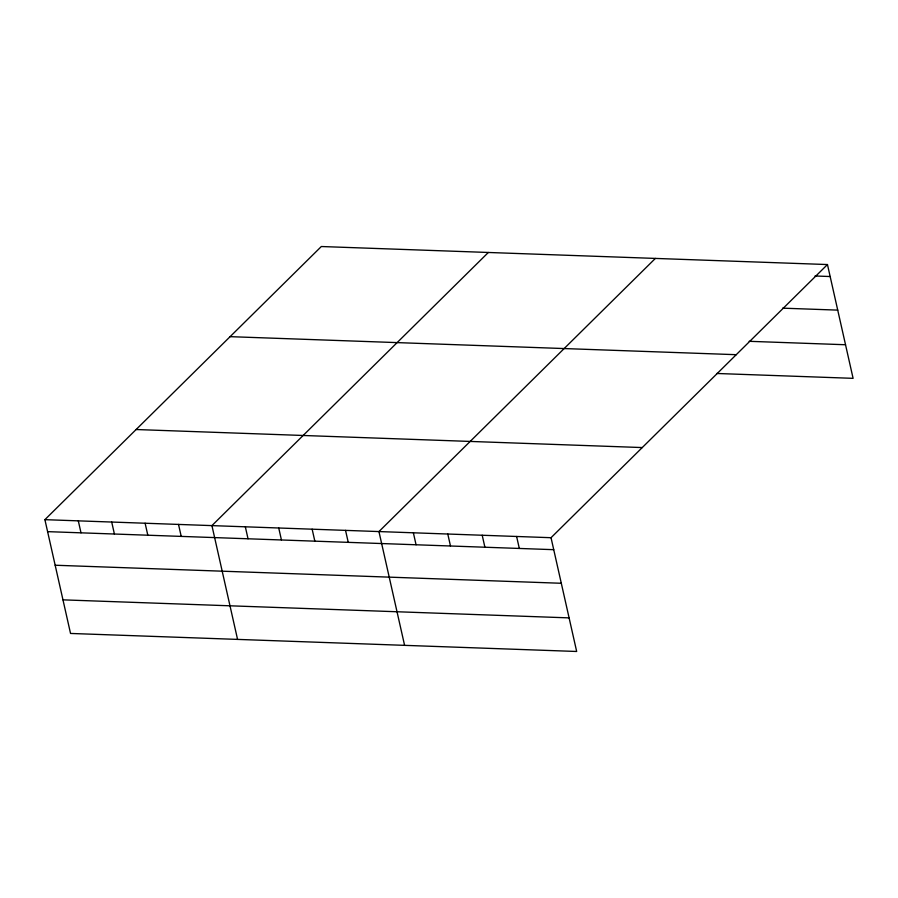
<?xml version="1.0" encoding="UTF-8"?>
<svg xmlns="http://www.w3.org/2000/svg" width="898" height="898" viewBox="0 0 898 898"><rect width="100%" height="100%" fill="white"/><g stroke="black" fill="none" stroke-linecap="round" stroke-linejoin="round"><path stroke-width="1.35" d="M827.462 264.551L551.035 537.7L576.673 651.477L70.538 633.449L44.9 519.661L321.327 246.523L827.462 264.551L853.1 378.339L716.806 373.478M488.344 252.473L211.928 525.611L237.566 639.398M655.372 258.422L378.945 531.571L404.594 645.348M815.014 275.989L830.156 276.528M782.663 308.16L837.733 310.124M749.157 341.307L845.523 344.742M230.101 336.66L736.237 354.688M136.114 429.525L642.25 447.563M44.9 519.661L551.035 537.7M47.594 531.638L553.729 549.677M55.171 565.235L561.306 583.273M62.972 599.853L569.108 617.88M516.619 536.476L519.313 548.442M482.204 535.242L484.898 547.219M447.788 534.018L450.482 545.995M413.372 532.795L416.066 544.772M345.539 530.381L348.244 542.347M312.145 529.191L314.839 541.157M278.739 528.002L281.433 539.967M245.334 526.812L248.028 538.778M178.522 524.421L181.216 536.398M145.117 523.231L147.811 535.208M111.711 522.041L114.405 534.018M78.306 520.851L81 532.828"/></g></svg>
